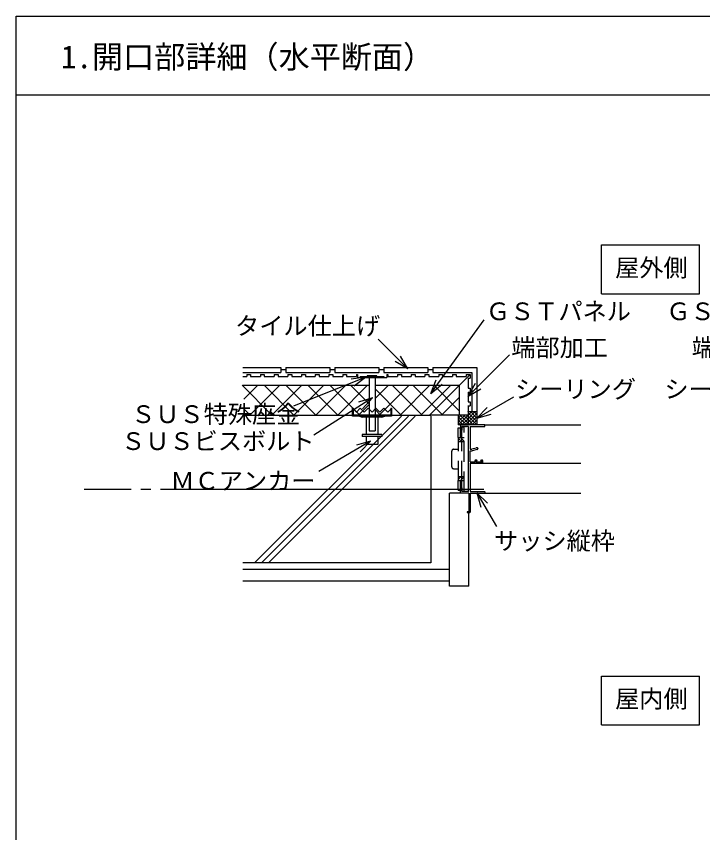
# Model space of a CAD drawing. Units: millimetres, scale not verified. Extents: x 3821 to 7821, y 4568 to 7368.
# Drawn here: x 3821 to 4522, y 6535 to 7368 of the extents above; entities that cross this region are included whole.
import ezdxf
from ezdxf.enums import TextEntityAlignment as Align

# ---------------------------------------------------------------- set-up
doc = ezdxf.new("R2010")
doc.units = ezdxf.units.MM
doc.header["$LTSCALE"] = 10
doc.linetypes.add('CHAIN2', pattern=[12, 9, -1, 1, -1])
doc.linetypes.add('DASHED2', pattern=[3, 2, -1])
for name, color, linetype in [('0-0', 7, 'Continuous'), ('2-0', 4, 'Continuous'), ('2-1', 7, 'Continuous')]:
    doc.layers.add(name, color=color, linetype=linetype)
doc.styles.add('ＭＳ ゴシック', font='')
doc.styles.get('ＭＳ ゴシック').set_extended_font_data('MS Gothic')

msp = doc.modelspace()

# ---------------------------------------------------------------- linework, layer by layer
at = {"layer": '0-0', "color": 2}
for p, q in [((3820.85, 4568.18), (3820.85, 7368.18)), ((3820.85, 7368.18), (7820.85, 7368.18))]:
    msp.add_line(p, q, dxfattribs=at)
at = {"layer": '0-0'}
msp.add_line((3820.85, 7288.18), (7820.85, 7288.18), dxfattribs=at)
at = {"layer": '2-0'}
for p, q in [((4418.13, 7084.82), (4418.13, 7134.82)), ((4418.13, 7134.82), (4518.13, 7134.82)), ((4518.13, 7084.82), (4518.13, 7134.82)), ((4418.13, 7084.82), (4518.13, 7084.82)), ((4418.13, 6644.82), (4418.13, 6694.82)), ((4418.13, 6694.82), (4518.13, 6694.82)), ((4518.13, 6644.82), (4518.13, 6694.82)), ((4418.13, 6644.82), (4518.13, 6644.82))]:
    msp.add_line(p, q, dxfattribs=at)
at = {"layer": '2-0', "linetype": 'CHAIN2'}
msp.add_line((4298.01, 6885.17), (3890.13, 6885.17), dxfattribs=at)
at = {"layer": '2-1'}
for p, q in [((4244.13, 6983.08), (4298.33, 7058.23)), ((4220.61, 7008.29), (4190.21, 7038.69)), ((4220.61, 7008.29), (4213.11, 7021.29)), ((4282.17, 6980.59), (4324.17, 7022.59)), ((4052.13, 7009.67), (4091.03, 7009.67)), ((4091.03, 7009.67), (4091.03, 7004.67)), ((4096.03, 7009.67), (4096.03, 7004.67)), ((4096.03, 7009.67), (4141.03, 7009.67)), ((4141.03, 7009.67), (4141.03, 7004.67)), ((4146.03, 7009.67), (4146.03, 7004.67)), ((4146.03, 7009.67), (4191.03, 7009.67)), ((4191.03, 7009.67), (4191.03, 7004.67)), ((4196.03, 7009.67), (4196.03, 7004.67)), ((4196.03, 7009.67), (4241.03, 7009.67)), ((4220.61, 7008.29), (4207.62, 7015.79)), ((4241.03, 7009.67), (4241.03, 7004.67)), ((4246.03, 7009.67), (4246.03, 7004.67)), ((4246.03, 7009.67), (4291.03, 7009.67)), ((4291.03, 7009.67), (4291.03, 6964.67)), ((4052.13, 7004.67), (4091.03, 7004.67)), ((4052.13, 7000.67), (4056.03, 7000.67)), ((4056.03, 7002.67), (4060.03, 7002.67)), ((4056.03, 7002.67), (4056.03, 7000.67)), ((4070.03, 7002.67), (4074.03, 7002.67)), ((4070.03, 7002.67), (4070.03, 7000.67)), ((4084.03, 7002.67), (4088.03, 7002.67)), ((4084.03, 7002.67), (4084.03, 7000.67)), ((4091.03, 7007.67), (4096.03, 7007.67)), ((4096.03, 7004.67), (4141.03, 7004.67)), ((4098.03, 7002.67), (4102.03, 7002.67)), ((4098.03, 7002.67), (4098.03, 7000.67)), ((4177.6, 6999.71), (4103.68, 6970.14)), ((4112.03, 7002.67), (4116.03, 7002.67)), ((4112.03, 7002.67), (4112.03, 7000.67)), ((4126.03, 7002.67), (4130.03, 7002.67)), ((4126.03, 7002.67), (4126.03, 7000.67)), ((4140.03, 7002.67), (4144.03, 7002.67)), ((4140.03, 7002.67), (4140.03, 7000.67)), ((4141.03, 7007.67), (4146.03, 7007.67)), ((4144.03, 7002.67), (4144.03, 7000.67)), ((4144.03, 7000.67), (4154.03, 7000.67)), ((4146.03, 7004.67), (4191.03, 7004.67)), ((4154.03, 7002.67), (4158.03, 7002.67)), ((4154.03, 7002.67), (4154.03, 7000.67)), ((4158.03, 7002.67), (4158.03, 7000.67)), ((4158.03, 7000.67), (4168.03, 7000.67)), ((4177.6, 6999.71), (4162.7, 6997.93)), ((4177.6, 6999.71), (4165.59, 6990.72)), ((4168.03, 7002.67), (4168.03, 7000.67)), ((4168.03, 7002.67), (4169.03, 7002.67)), ((4169.03, 7002.67), (4169.03, 6999.67)), ((4169.03, 6999.67), (4199.03, 6999.67)), ((4172.03, 7000.67), (4172.03, 6999.67)), ((4172.03, 7000.67), (4196.03, 7000.67)), ((4179.03, 7001.67), (4180.03, 7000.67)), ((4179.03, 7001.67), (4189.03, 7001.67)), ((4181.03, 6999.67), (4181.03, 6960.17)), ((4187.03, 6999.67), (4187.03, 6960.17)), ((4189.03, 7001.67), (4188.03, 7000.67)), ((4191.03, 7007.67), (4196.03, 7007.67)), ((4196.03, 7004.67), (4241.03, 7004.67)), ((4196.03, 7000.67), (4196.03, 6999.67)), ((4199.03, 7002.67), (4199.03, 6999.67)), ((4199.03, 7002.67), (4200.03, 7002.67)), ((4200.03, 7002.67), (4200.03, 7000.67)), ((4200.03, 7000.67), (4210.03, 7000.67)), ((4210.03, 7002.67), (4214.03, 7002.67)), ((4210.03, 7002.67), (4210.03, 7000.67)), ((4214.03, 7002.67), (4214.03, 7000.67)), ((4214.03, 7000.67), (4224.03, 7000.67)), ((4224.03, 7002.67), (4228.03, 7002.67)), ((4224.03, 7002.67), (4224.03, 7000.67)), ((4228.03, 7002.67), (4228.03, 7000.67)), ((4228.03, 7000.67), (4238.03, 7000.67)), ((4238.03, 7002.67), (4242.03, 7002.67)), ((4238.03, 7002.67), (4238.03, 7000.67)), ((4241.03, 7007.67), (4246.03, 7007.67)), ((4242.03, 7002.67), (4242.03, 7000.67)), ((4242.03, 7000.67), (4252.03, 7000.67)), ((4284.03, 7002.67), (4242.53, 6961.17)), ((4246.03, 7004.67), (4286.03, 7004.67)), ((4252.03, 7002.67), (4256.03, 7002.67)), ((4252.03, 7002.67), (4252.03, 7000.67)), ((4256.03, 7002.67), (4256.03, 7000.67)), ((4256.03, 7000.67), (4266.03, 7000.67)), ((4266.03, 7002.67), (4270.03, 7002.67)), ((4266.03, 7002.67), (4266.03, 7000.67)), ((4270.03, 7002.67), (4270.03, 7000.67)), ((4270.03, 7000.67), (4280.03, 7000.67)), ((4280.03, 7002.67), (4280.03, 7000.67)), ((4280.03, 7002.67), (4284.03, 7002.67)), ((4284.03, 7002.67), (4284.03, 6998.67)), ((4286.03, 7004.67), (4286.03, 6964.67)), ((4051.32, 6991.67), (4081.82, 6961.17)), ((4052.13, 6991.67), (4181.03, 6991.67)), ((4053.26, 6977.44), (4067.49, 6991.67)), ((4059.39, 6961.17), (4089.89, 6991.67)), ((4073.72, 6991.67), (4104.22, 6961.17)), ((4081.79, 6961.17), (4112.29, 6991.67)), ((4096.12, 6991.67), (4126.62, 6961.17)), ((4104.19, 6961.17), (4134.69, 6991.67)), ((4118.52, 6991.67), (4149.02, 6961.17)), ((4126.59, 6961.17), (4157.09, 6991.67)), ((4140.92, 6991.67), (4171.42, 6961.17)), ((4148.99, 6961.17), (4179.49, 6991.67)), ((4162.14, 6991.67), (4181.03, 6972.78)), ((4187.03, 6978), (4200.7, 6991.67)), ((4187.03, 6991.67), (4273.03, 6991.67)), ((4191.42, 6961.17), (4221.92, 6991.67)), ((4204.56, 6991.67), (4235.06, 6961.17)), ((4212.63, 6961.17), (4243.13, 6991.67)), ((4225.78, 6991.67), (4256.28, 6961.17)), ((4233.84, 6961.17), (4264.34, 6991.67)), ((4244.13, 6983.08), (4249.45, 6997.1)), ((4244.13, 6983.08), (4255.75, 6992.56)), ((4246.99, 6991.67), (4273.03, 6965.63)), ((4273.03, 6991.67), (4273.03, 6961.17)), ((4282.03, 6998.67), (4284.03, 6998.67)), ((4282.03, 6998.67), (4282.03, 6988.67)), ((4282.17, 6980.59), (4289.67, 6993.58)), ((4187.03, 6987.99), (4213.85, 6961.17)), ((4282.03, 6988.67), (4284.03, 6988.67)), ((4282.03, 6984.67), (4284.03, 6984.67)), ((4282.03, 6984.67), (4282.03, 6974.67)), ((4282.17, 6980.59), (4295.16, 6988.09)), ((4284.03, 6988.67), (4284.03, 6984.67)), ((4184.37, 6978.77), (4124.62, 6940.57)), ((4184.37, 6978.77), (4170.08, 6974.23)), ((4184.37, 6978.77), (4174.26, 6967.69)), ((4255.05, 6961.17), (4273.03, 6979.14)), ((4282.03, 6974.67), (4284.03, 6974.67)), ((4284.03, 6974.67), (4284.03, 6970.67)), ((4291.03, 6958.14), (4328.62, 6979.84)), ((4052.13, 6968.46), (4059.42, 6961.17)), ((4164.03, 6968.17), (4165.03, 6968.17)), ((4164.03, 6960.17), (4164.03, 6968.17)), ((4165.03, 6961.17), (4165.03, 6968.17)), ((4170.2, 6961.17), (4181.03, 6972)), ((4203.03, 6968.17), (4204.03, 6968.17)), ((4203.03, 6968.17), (4203.03, 6961.17)), ((4204.03, 6968.17), (4204.03, 6960.17)), ((4281.94, 6970.67), (4284.03, 6970.67)), ((4282.03, 6970.67), (4282.03, 6961.17)), ((4291.03, 6958.14), (4301.63, 6968.75)), ((4053.4, 6961.17), (4181.03, 6961.17)), ((4214.04, 6960.17), (4064.04, 6810.17)), ((4221.11, 6960.17), (4071.11, 6810.17)), ((4228.18, 6960.17), (4078.18, 6810.17)), ((4171.03, 6960.17), (4164.03, 6960.17)), ((4171.19, 6961.17), (4165.03, 6961.17)), ((4171.03, 6960.17), (4174.03, 6959.17)), ((4196.87, 6961.17), (4171.19, 6961.17)), ((4171.19, 6961.17), (4174.19, 6960.17)), ((4194.03, 6959.17), (4174.03, 6959.17)), ((4193.87, 6960.17), (4174.19, 6960.17)), ((4178.03, 6959.17), (4178.03, 6941.17)), ((4187.03, 6961.17), (4244.03, 6961.17)), ((4190.03, 6959.17), (4190.03, 6941.17)), ((4193.87, 6960.17), (4196.87, 6961.17)), ((4194.03, 6959.17), (4197.03, 6960.17)), ((4203.03, 6961.17), (4196.87, 6961.17)), ((4204.03, 6960.17), (4197.03, 6960.17)), ((4282.03, 6961.17), (4244.03, 6961.17)), ((4244.03, 6960.17), (4244.03, 6810.17)), ((4272.03, 6961.17), (4272.03, 6951.17)), ((4272.03, 6958.05), (4275.15, 6961.17)), ((4272.03, 6954.52), (4278.68, 6961.17)), ((4272.03, 6959.46), (4280.32, 6951.17)), ((4272.22, 6951.17), (4282.03, 6960.98)), ((4273.85, 6961.17), (4282.03, 6953)), ((4277.39, 6961.17), (4282.03, 6956.53)), ((4280.92, 6961.17), (4282.03, 6960.07)), ((4282.03, 6964.67), (4291.03, 6964.67)), ((4282.03, 6964.52), (4282.18, 6964.67)), ((4282.03, 6960.98), (4285.72, 6964.67)), ((4282.03, 6957.45), (4289.25, 6964.67)), ((4282.03, 6963.6), (4291.03, 6954.6)), ((4282.03, 6953.91), (4291.03, 6962.91)), ((4282.03, 6961.17), (4282.03, 6951.17)), ((4282.03, 6960.07), (4290.92, 6951.17)), ((4282.83, 6951.17), (4291.03, 6959.37)), ((4284.5, 6964.67), (4291.03, 6958.14)), ((4288.03, 6964.67), (4291.03, 6961.67)), ((4291.03, 6964.67), (4291.03, 6951.17)), ((4291.03, 6958.14), (4305.52, 6962.02)), ((4272.03, 6955.93), (4276.78, 6951.17)), ((4272.03, 6952.39), (4273.25, 6951.17)), ((4299.03, 6951.17), (4272.03, 6951.17)), ((4274.46, 6951.17), (4274.16, 6950.87)), ((4274.16, 6950.87), (4274.16, 6948.39)), ((4275.75, 6951.17), (4282.03, 6957.45)), ((4277.94, 6949.53), (4278.34, 6949.53)), ((4278.94, 6949.53), (4278.34, 6949.53)), ((4278.94, 6949.53), (4279.34, 6949.53)), ((4279.29, 6951.17), (4282.03, 6953.91)), ((4279.93, 6949.53), (4279.34, 6949.53)), ((4279.93, 6949.53), (4280.33, 6949.53)), ((4282.03, 6956.53), (4287.39, 6951.17)), ((4282.03, 6953), (4283.85, 6951.17)), ((4284.11, 6949.53), (4299.03, 6949.53)), ((4286.36, 6951.17), (4291.03, 6955.84)), ((4289.9, 6951.17), (4291.03, 6952.3)), ((4299.03, 6949.53), (4299.03, 6951.17)), ((4299.03, 6951.17), (4397.04, 6951.17)), ((4274.16, 6948.39), (4274.16, 6947.99)), ((4274.16, 6945.7), (4274.16, 6947.99)), ((4274.16, 6945.7), (4274.66, 6945.2)), ((4275.31, 6945.2), (4274.66, 6945.2)), ((4275.31, 6945.2), (4275.81, 6945.7)), ((4182.53, 6934.42), (4129.55, 6903.62)), ((4182.53, 6934.42), (4168.05, 6930.49)), ((4182.53, 6934.42), (4171.95, 6923.78)), ((4174.03, 6941.17), (4174.03, 6939.17)), ((4194.03, 6941.17), (4174.03, 6941.17)), ((4194.03, 6939.17), (4174.03, 6939.17)), ((4178.03, 6939.17), (4178.03, 6931.17)), ((4190.03, 6939.17), (4190.03, 6931.17)), ((4194.03, 6941.17), (4194.03, 6939.17)), ((4190.03, 6931.17), (4178.03, 6931.17)), ((4284.11, 6924.72), (4286.1, 6924.72)), ((4284.11, 6913.58), (4284.11, 6924.72)), ((4290.28, 6927.53), (4285.88, 6926.36)), ((4291.33, 6926.11), (4286.1, 6924.72)), ((4290.28, 6927.8), (4290.28, 6927.53)), ((4291.77, 6927.8), (4290.28, 6927.8)), ((4292.07, 6927.5), (4291.77, 6927.8)), ((4292.07, 6927.5), (4292.07, 6927.07)), ((4284.11, 6913.58), (4289.08, 6913.58)), ((4284.11, 6911.94), (4296.54, 6911.94)), ((4289.08, 6914.27), (4289.08, 6913.58)), ((4290.87, 6915.27), (4290.08, 6915.27)), ((4290.38, 6914.37), (4290.08, 6914.07)), ((4290.08, 6913.03), (4290.08, 6914.07)), ((4296.04, 6913.03), (4290.08, 6913.03)), ((4291.07, 6914.37), (4290.38, 6914.37)), ((4291.37, 6914.77), (4290.87, 6915.27)), ((4291.07, 6914.37), (4291.37, 6914.67)), ((4291.37, 6914.77), (4291.37, 6914.67)), ((4295.25, 6915.27), (4294.75, 6914.77)), ((4294.75, 6914.77), (4294.75, 6914.67)), ((4294.75, 6914.67), (4295.05, 6914.37)), ((4295.05, 6914.37), (4295.75, 6914.37)), ((4295.25, 6915.27), (4296.04, 6915.27)), ((4296.04, 6914.07), (4295.75, 6914.37)), ((4296.04, 6913.03), (4296.04, 6914.07)), ((4296.54, 6911.94), (4297.04, 6912.43)), ((4296.54, 6911.94), (4397.04, 6911.94)), ((4297.04, 6912.43), (4297.04, 6914.27)), ((4274.66, 6887.52), (4274.16, 6887.02)), ((4274.16, 6887.02), (4274.16, 6884.73)), ((4274.16, 6884.73), (4274.16, 6884.34)), ((4274.16, 6881.85), (4274.16, 6884.34)), ((4275.31, 6887.52), (4274.66, 6887.52)), ((4275.81, 6887.02), (4275.31, 6887.52)), ((4275.81, 6887.02), (4275.81, 6883.19)), ((4282.47, 6883.19), (4275.81, 6883.19)), ((4299.03, 6882.89), (4298.73, 6883.19)), ((4299.03, 6882.89), (4299.03, 6881.85)), ((4262.92, 6786.56), (4262.92, 6881.55)), ((4282.92, 6881.55), (4262.92, 6881.55)), ((4274.16, 6881.85), (4274.46, 6881.55)), ((4282.92, 6881.55), (4282.92, 6862.56)), ((4284.11, 6881.55), (4284.11, 6861.96)), ((4284.11, 6881.55), (4298.73, 6881.55)), ((4291.14, 6881.69), (4310.92, 6847.43)), ((4291.14, 6881.69), (4295.03, 6867.2)), ((4291.14, 6881.69), (4301.75, 6871.08)), ((4298.73, 6881.55), (4299.03, 6881.85)), ((4298.73, 6881.55), (4397.04, 6881.55)), ((4281.13, 6862.56), (4281.13, 6861.66)), ((4282.92, 6862.56), (4281.13, 6862.56)), ((4281.13, 6861.66), (4283.81, 6861.66)), ((4282.92, 6786.56), (4282.92, 6861.96)), ((4283.81, 6861.66), (4284.11, 6861.96)), ((4244.03, 6810.17), (4052.13, 6810.17)), ((4262.92, 6803.56), (4052.13, 6803.56)), ((4262.92, 6791.56), (4052.13, 6791.56)), ((4282.92, 6786.56), (4262.92, 6786.56))]:
    msp.add_line(p, q, dxfattribs=at)
at = {"layer": '2-1', "linetype": 'DASHED2'}
for p, q in [((4165.03, 6967.17), (4168.03, 6964.17)), ((4168.03, 6964.17), (4172.03, 6968.17)), ((4172.03, 6968.17), (4176.03, 6964.17)), ((4176.03, 6964.17), (4180.03, 6968.17)), ((4179.69, 6970.66), (4181.03, 6972)), ((4180.03, 6968.17), (4184.03, 6964.17)), ((4184.03, 6964.17), (4188.03, 6968.17)), ((4187.03, 6966.78), (4192.64, 6961.17)), ((4187.03, 6966.78), (4192.64, 6961.17)), ((4188.03, 6968.17), (4192.03, 6964.17)), ((4192.03, 6964.17), (4196.03, 6968.17)), ((4196.03, 6968.17), (4200.03, 6964.17)), ((4200.03, 6964.17), (4203.03, 6967.17)), ((4181.03, 6960.17), (4181.03, 6945.17)), ((4187.03, 6960.17), (4187.03, 6945.17)), ((4181.03, 6945.17), (4187.03, 6945.17)), ((4271.88, 6948.19), (4274.16, 6948.19)), ((4271.88, 6938.17), (4271.88, 6948.19)), ((4274.16, 6938.29), (4274.16, 6948.19)), ((4275.81, 6949.18), (4278.09, 6949.18)), ((4272.27, 6894.48), (4272.27, 6938.24)), ((4272.27, 6938.24), (4278.09, 6938.24)), ((4272.27, 6934.26), (4278.09, 6934.26)), ((4275.81, 6933.42), (4272.46, 6936.76)), ((4274.22, 6938.24), (4274.16, 6938.29)), ((4277.66, 6934.8), (4274.22, 6938.24)), ((4267.3, 6926.31), (4272.27, 6926.31)), ((4265.31, 6908.41), (4265.31, 6924.32)), ((4267.3, 6906.42), (4272.27, 6906.42)), ((4271.88, 6884.54), (4271.88, 6894.55)), ((4272.27, 6898.46), (4278.09, 6898.46)), ((4272.27, 6894.48), (4278.09, 6894.48)), ((4272.46, 6895.96), (4275.81, 6899.3)), ((4274.16, 6894.43), (4274.22, 6894.48)), ((4274.16, 6884.54), (4274.16, 6894.43)), ((4274.22, 6894.48), (4277.66, 6897.92)), ((4275.81, 6883.54), (4275.81, 6894.48)), ((4271.88, 6884.54), (4274.16, 6884.54))]:
    msp.add_line(p, q, dxfattribs=at)
at = {"layer": '2-1', "linetype": 'CHAIN2'}
msp.add_line((4239.16, 6885.17), (4052.13, 6885.17), dxfattribs=at)
at = {"layer": '2-1'}
for points in [[(4060.03, 7002.67), (4060.03, 7000.67), (4070.03, 7000.67)], [(4074.03, 7002.67), (4074.03, 7000.67), (4084.03, 7000.67)], [(4088.03, 7002.67), (4088.03, 7000.67), (4098.03, 7000.67)], [(4102.03, 7002.67), (4102.03, 7000.67), (4112.03, 7000.67)], [(4116.03, 7002.67), (4116.03, 7000.67), (4126.03, 7000.67)], [(4130.03, 7002.67), (4130.03, 7000.67), (4140.03, 7000.67)], [(4277.94, 6949.53), (4275.81, 6949.53), (4275.81, 6945.7)], [(4282.47, 6883.19), (4282.47, 6949.53), (4280.33, 6949.53)], [(4284.11, 6949.53), (4284.11, 6926.36), (4285.88, 6926.36)], [(4284.11, 6911.94), (4284.11, 6883.19), (4298.73, 6883.19)]]:
    msp.add_lwpolyline(points, dxfattribs=at)
at = {"layer": '2-1', "linetype": 'DASHED2'}
for points in [[(4275.81, 6883.54), (4278.09, 6883.54), (4278.09, 6949.18)], [(4275.81, 6894.48), (4275.81, 6938.24), (4275.81, 6949.18)]]:
    msp.add_lwpolyline(points, dxfattribs=at)
for centre, start, end in [((4273.87, 6938.17), 180, 216.86989), ((4273.87, 6938.17), 216.86989, 225), ((4276.1, 6933.54), 0, 45), ((4267.3, 6924.32), 90, 180), ((4267.3, 6908.41), 180, 270), ((4273.87, 6894.55), 143.1301, 180), ((4273.87, 6894.55), 135, 143.1301), ((4276.1, 6899.18), 314.99998, 0)]:
    msp.add_arc(centre, 1.99, start, end, dxfattribs=at)
at = {"layer": '2-1'}
for centre, start, end in [((4291.07, 6927.07), 284.9303, 0), ((4290.08, 6914.27), 90, 180), ((4296.04, 6914.27), 0, 90)]:
    msp.add_arc(centre, 0.995, start, end, dxfattribs=at)

# ---------------------------------------------------------------- texts
at = {"layer": '0-0', "style": 'ＭＳ ゴシック'}
msp.add_text('1.開口部詳細（水平断面）', height=23.28, dxfattribs=at).set_placement((3866.4, 7308.18), align=Align.BOTTOM_LEFT)
at = {"layer": '2-0', "color": 7, "style": 'ＭＳ ゴシック'}
for s, p in [('屋外側', (4432.16, 7097.09)), ('屋内側', (4432.16, 6657.09))]:
    msp.add_text(s, height=18.1, dxfattribs=at).set_placement(p, align=Align.BOTTOM_LEFT)
at = {"layer": '2-1', "style": 'ＭＳ ゴシック'}
for s, p in [('ＧＳＴパネル', (4300.18, 7052.6)), ('ＧＳＴパネル', (4484.34, 7052.6)), ('タイル仕上げ', (4044.16, 7037.74)), ('端部加工', (4326.15, 7015.59)), ('端部加工', (4510.37, 7015.59)), ('シーリング', (4330.03, 6973.17)), ('シーリング', (4482.49, 6973.17)), ('ＳＵＳ特殊座金', (3938.06, 6947.61)), ('ＳＵＳビスボルト', (3927.79, 6920.1)), ('ＭＣアンカー', (3978.17, 6879.59)), ('サッシ縦枠', (4308.61, 6818.23))]:
    msp.add_text(s, height=18.1, dxfattribs=at).set_placement(p, align=Align.BOTTOM_LEFT)

doc.saveas('drawing.dxf')
